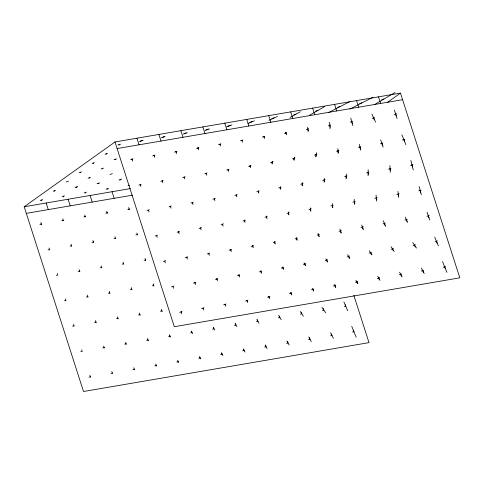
<?xml version="1.0" encoding="UTF-8"?>
<svg xmlns="http://www.w3.org/2000/svg" width="484" height="484" viewBox="0 0 484 484"><rect width="100%" height="100%" fill="white"/><g stroke="black" fill="none" stroke-linecap="round" stroke-linejoin="round"><path stroke-width="0.73" d="M368.058 175.74L368.197 169.678M324.153 182.153L324.262 178.312M346.006 178.838L346.326 174.101M280.206 188.814L280.357 186.679M302.125 185.475L302.367 182.504M206.184 173.901L206.269 173.254M115.398 238.697L115.482 238.049M315.417 156.822L316.651 152.738M293.219 160.01L294.925 157.07M137.141 235.012L137.662 234.214M227.916 170.217L228.46 169.418M72.6 326.246L74.106 325.944M89.443 178.148L89.691 177.809M271.349 163.193L272.873 161.402M249.605 166.647L250.7 165.474M41.352 200.551L41.981 199.952M54.42 191.192L54.849 190.793M353.804 295.264L369.008 342.63L83.514 391.502L24.2 206.759L114.992 141.963L400.486 93.091L459.8 277.834L174.307 326.706L114.992 141.963M42.507 199.65L40.196 200.503M55.478 190.393L53.167 191.247M68.444 181.137L66.139 181.99M81.415 171.881L79.11 172.734M94.386 162.624L92.075 163.477M107.357 153.368L105.046 154.221M120.328 144.111L118.017 144.964M64.469 195.893L62.158 196.74M77.44 186.636L75.129 187.483M90.405 177.38L88.1 178.227M103.376 168.123L101.071 168.97M116.348 158.867L114.036 159.714M142.29 140.354L139.979 141.207M86.43 192.13L84.119 192.983M99.395 182.873L97.09 183.726M112.367 173.617L110.062 174.47M130.704 159.659L133.015 158.806M164.251 136.591L161.94 137.444M108.392 188.373L106.081 189.226M121.357 179.116L119.052 179.969M152.666 155.896L154.977 155.049M186.213 132.834L183.902 133.687M174.627 152.139L176.938 151.286M208.174 129.077L205.863 129.924M138.878 185.106L141.183 184.259M196.589 148.382L198.9 147.529M230.13 125.314L227.825 126.167M160.839 181.349L163.144 180.496M218.55 144.619L220.861 143.772M252.091 121.557L249.786 122.41M182.801 177.592L185.106 176.739M240.512 140.862L242.823 140.009M274.053 117.8L271.748 118.647M147.045 210.558L149.356 209.705M204.762 173.829L207.067 172.976M262.473 137.099L264.784 136.252M296.014 114.036L293.709 114.889M169.007 206.795L171.318 205.948M226.718 170.072L229.029 169.218M284.435 133.342L286.746 132.489M317.976 110.279L315.671 111.126M190.968 203.038L193.279 202.185M248.679 166.308L250.99 165.461M155.219 236.004L157.53 235.157M306.396 129.585L308.707 128.732M339.937 106.516L337.626 107.369M212.93 199.281L215.241 198.428M270.641 162.551L272.952 161.698M177.18 232.247L179.491 231.394M328.358 125.822L330.663 124.975M361.899 102.759L359.588 103.612M234.891 195.518L237.202 194.671M292.602 158.794L294.913 157.941M199.142 228.49L201.453 227.637M350.319 122.065L352.624 121.212M383.86 99.002L381.549 99.849M256.853 191.761L259.164 190.908M163.386 261.457L165.697 260.604M387.515 102.348L400.486 93.091M314.564 155.031L316.875 154.184M221.103 224.727L223.408 223.874M372.281 118.308L374.586 117.455M278.814 187.998L281.125 187.151M185.348 257.694L187.659 256.847M336.525 151.274L338.836 150.421M243.065 220.97L245.37 220.117M394.242 114.545L396.547 113.692M300.776 184.241L303.087 183.388M207.309 253.937L209.62 253.084M358.487 147.511L360.798 146.664M265.026 217.207L267.331 216.354M171.56 286.903L173.871 286.05M322.737 180.484L325.048 179.631M229.271 250.18L231.582 249.327M380.448 143.754L382.759 142.901M286.988 213.45L289.293 212.597M193.521 283.146L195.832 282.293M344.699 176.721L347.01 175.873M251.232 246.417L253.543 245.563M402.41 139.997L404.721 139.144M308.943 209.687L311.254 208.84M215.483 279.383L217.794 278.536M366.66 172.963L368.971 172.11M273.194 242.659L275.505 241.806M179.727 312.355L182.038 311.502M330.905 205.93L333.216 205.077M237.444 275.626L239.755 274.773M388.622 169.2L390.927 168.353M295.155 238.896L297.466 238.049M201.689 308.592L204 307.745M352.866 202.173L355.177 201.32M259.406 271.869L261.717 271.016M410.583 165.443L412.888 164.59M317.117 235.139L319.428 234.286M223.65 304.835L225.961 303.982M374.828 198.41L377.139 197.563M281.367 268.106L283.678 267.253M339.078 231.382L341.389 230.529M245.612 301.072L247.923 300.225M396.789 194.653L399.1 193.8M303.329 264.349L305.634 263.496M361.04 227.619L363.351 226.766M267.573 297.315L269.884 296.462M418.751 190.89L421.062 190.043M325.29 260.586L327.595 259.739M383.001 223.862L385.312 223.009M289.535 293.558L291.846 292.705M347.252 256.829L349.557 255.976M404.963 220.099L407.274 219.252M311.496 289.795L313.807 288.948M369.213 253.071L371.518 252.218M426.924 216.342L429.235 215.489M333.458 286.038L335.769 285.185M391.175 249.308L393.48 248.455M355.419 282.275L357.73 281.428M413.136 245.551L415.441 244.698M377.381 278.518L379.692 277.665M435.092 241.794L437.403 240.941M399.342 274.761L401.653 273.908M421.304 270.998L423.615 270.151M443.265 267.241L445.576 266.388M75.982 187.647L77.21 186.824M119.935 180.096L121.103 179.334M98.058 183.799L99.057 183.152M106.135 154.196L106.897 153.743M374.265 104.78L395.017 92.498M118.895 145.061L120.074 144.365M309.718 115.113L324.558 106.643M290.049 117.545L300.304 111.731M115.089 159.684L115.93 159.242M328.491 112.597L349.708 101.64M349.769 109.118L373.013 97.266M268.989 120.377L277.441 116.414M139.779 141.667L143.113 140.239M248.062 123.505L254.445 120.812M161.735 137.88L165.08 136.512M93.267 163.338L93.829 163.114M183.509 134.159L187.229 132.707M226.724 126.905L231.86 124.926M205.216 130.468L209.445 128.883M117.11 148.564L402.603 99.692M80.411 172.51L80.743 172.455M128.042 185.463L129.512 185.215M24.2 206.759L130.347 188.591M26.317 213.359L132.465 195.185M39.918 224.455L41.382 224.201L40.856 222.555M61.879 220.692L63.343 220.444L62.817 218.792M83.841 216.935L85.305 216.681L84.779 215.035M105.802 213.172L107.267 212.924L106.74 211.272M127.764 209.415L129.228 209.167L128.702 207.515M48.085 249.901L49.556 249.653L49.023 248.002M70.047 246.144L71.517 245.89L70.985 244.245M92.008 242.381L93.479 242.133L92.946 240.481M113.97 238.624L115.44 238.37L114.908 236.724M135.931 234.867L137.402 234.613L136.869 232.961M56.259 275.354L57.723 275.1L57.197 273.448M78.22 271.591L79.685 271.342L79.158 269.691M100.182 267.833L101.646 267.579L101.12 265.928M122.143 264.07L123.608 263.822L123.081 262.171M144.105 260.313L145.569 260.059L145.043 258.414M64.426 300.8L65.939 300.576M86.388 297.043L87.858 296.789L87.326 295.137M108.349 293.28L109.82 293.032L109.287 291.38M130.311 289.523L131.781 289.269M152.272 285.766L153.743 285.512L153.21 283.86M94.562 322.489L96.026 322.241L95.499 320.589M116.523 318.732L117.987 318.478L117.461 316.832M138.484 314.969L139.949 314.721L139.422 313.069M160.446 311.212L161.91 310.958L161.384 309.312M80.767 351.699L82.238 351.444L81.711 349.799M102.729 347.942L104.199 347.687L103.673 346.036M124.69 344.178L126.161 343.93L125.628 342.279M146.652 340.421L148.122 340.167L147.59 338.522M168.613 336.664L170.084 336.41L169.551 334.759M190.575 332.901L192.045 332.653L191.513 331.002M212.536 329.144L214.007 328.89L213.474 327.244M234.498 325.381L235.968 325.133L235.436 323.481M256.459 321.624L257.93 321.37L257.397 319.724M278.421 317.867L279.891 317.613L279.359 315.961M300.382 314.104L301.853 313.856L301.32 312.204M322.344 310.347L323.814 310.093L323.282 308.447M344.305 306.59L345.776 306.336L345.243 304.684M88.941 377.151L90.411 376.897L89.879 375.245M110.903 373.388L112.373 373.14L111.84 371.488M132.864 369.631L134.334 369.377L133.802 367.731M154.826 365.868L156.29 365.62L155.763 363.968M176.787 362.111L178.251 361.857L177.725 360.211M198.749 358.354L200.213 358.099L199.686 356.448M220.71 354.591L222.174 354.342L221.648 352.691M242.672 350.833L244.136 350.579L243.609 348.934M264.633 347.07L266.097 346.822L265.571 345.171M286.589 343.313L288.059 343.059L287.532 341.414M308.55 339.556L310.02 339.302L309.494 337.657M330.511 335.793L331.982 335.545L331.455 333.893M352.473 332.036L353.943 331.782L353.417 330.136M102.293 168.765L102.777 168.68M219.325 144.432L220.71 144.311M128.538 209.227L129.924 209.106M241.268 140.62L242.696 140.602M197.411 148.116L198.7 148.146M106.619 212.906L107.914 212.942M175.583 151.74L176.606 152.036M84.797 216.536L85.813 216.832M263.308 136.548L264.573 137.153M62.853 220.202L63.84 220.686M153.646 155.406L154.626 155.89M107.194 188.627L107.902 189.317M131.805 159L132.543 159.811M41.019 223.796L41.751 224.606M194.762 282.626L195.215 283.158M103.975 347.421L104.423 347.954M125.876 343.592L126.445 344.263M216.669 278.796L217.231 279.468M112.203 372.922L112.536 373.352M202.996 308.127L203.328 308.562M49.392 249.429L49.719 249.871M140.178 184.634L140.511 185.076M238.527 274.851L239.296 275.898M147.735 339.641L148.503 340.7M290.448 292.524L291.562 294.091M199.662 357.313L200.769 358.886M412.725 242.526L416.482 248.068M321.933 307.328L325.69 312.864M191.422 331.734L192.668 333.573M282.214 266.932L283.455 268.777M224.915 304.273L225.326 304.896M391.072 246.677L394.212 251.444M300.28 311.478L303.42 316.233M162.11 180.798L162.503 181.397M71.323 245.594L71.711 246.187M134.122 369.062L134.54 369.691M304.043 262.915L305.549 265.274M213.25 327.71L214.757 330.07M79.479 271.01L79.896 271.669M285.348 132.217L286.455 133.965M170.271 206.22L170.683 206.874M278.572 315.514L281.204 319.712M369.371 250.724L371.99 254.911M221.46 353.199L222.888 355.48M177.876 361.258L178.632 362.462M312.253 288.397L313.68 290.69M268.668 296.462L269.419 297.666M260.434 270.895L261.312 272.335M169.642 335.69L170.525 337.13M246.786 300.322L247.384 301.326M117.757 318.091L118.217 318.865M325.871 258.849L327.644 261.826M208.55 253.301L209.009 254.07M235.085 323.651L236.845 326.615M155.993 365.111L156.592 366.122M347.627 254.717L349.811 258.438M256.835 319.513L259.019 323.233M334.081 284.32L335.775 287.248M243.295 349.121L244.983 352.043M85.378 192.372L85.795 193.092M286.945 341.087L289.172 345.038M377.744 276.285L379.958 280.248M399.548 272.177L402.077 276.842M308.756 336.961L311.291 341.644M355.934 280.248L357.845 283.799M192.251 202.433L192.626 203.141M265.147 345.05L267.053 348.595M101.458 267.228L101.84 267.93M421.346 267.985L424.202 273.514M186.649 257.113L186.993 257.778M330.56 332.78L333.403 338.304M95.856 321.902L96.201 322.574M230.487 249.411L231.001 250.44M139.695 314.207L140.209 315.235M184.12 177.041L184.41 177.634M93.333 241.831L93.624 242.43M87.707 296.468L88.009 297.109M178.499 231.679L178.796 232.314M371.912 114.109L375.578 121.998M405.259 217.225L407.601 222.471M200.436 227.837L200.781 228.636M109.65 292.632L109.989 293.425M434.699 237.136L438.431 245.945M343.906 301.931L347.639 310.74M383.31 220.789L385.633 226.433M252.412 245.448L252.999 246.882M161.62 310.238L162.207 311.684M123.438 263.399L123.783 264.24M401.895 134.848L405.864 144.637M442.545 261.596L446.926 272.383M351.753 326.391L356.133 337.179M214.224 198.603L214.569 199.456M361.687 225.036L363.333 229.7M380.648 139.846L383.189 147.16M427.045 212.18L429.738 220.002M274.331 241.401L274.997 243.416M222.404 223.971L222.731 224.981M395.706 114.297L396.239 115.942M403.88 139.743L404.406 141.395M412.047 165.189L412.58 166.841M420.221 190.642L420.753 192.287M428.394 216.088L428.921 217.739M436.562 241.54L437.094 243.192M444.736 266.986L445.262 268.638M378.524 96.848L380.642 103.449M373.745 118.054L374.277 119.705M381.918 143.5L382.445 145.152M390.092 168.952L390.618 170.598M398.259 194.399L398.792 196.05M406.433 219.851L406.959 221.497M414.6 245.297L415.133 246.949M422.774 270.75L423.3 272.395M356.563 100.612L358.68 107.206M351.783 121.811L352.316 123.462M359.957 147.263L360.483 148.909M368.13 172.709L368.657 174.361M376.298 198.162L376.83 199.807M384.471 223.608L384.998 225.26M392.639 249.06L393.171 250.706M400.812 274.507L401.339 276.158M334.601 104.369L336.719 110.969M329.822 125.574L330.354 127.219M337.995 151.02L338.528 152.672M346.169 176.472L346.695 178.118M354.336 201.919L354.869 203.57M362.51 227.371L363.036 229.017M370.677 252.817L371.21 254.469M378.851 278.27L379.377 279.915M312.64 108.132L314.757 114.726M307.866 129.331L308.393 130.982M316.034 154.783L316.566 156.429M324.207 180.229L324.734 181.881M332.375 205.682L332.907 207.327M340.548 231.128L341.075 232.78M348.716 256.574L349.248 258.226M356.889 282.027L357.422 283.678M290.678 111.889L292.796 118.489M285.905 133.094L286.431 134.74M294.072 158.54L294.605 160.192M302.246 183.987L302.772 185.638M310.413 209.439L310.946 211.091M318.587 234.885L319.113 236.537M326.754 260.338L327.287 261.989M334.928 285.784L335.46 287.435M268.717 115.646L270.834 122.246M263.943 136.851L264.47 138.503M272.111 162.297L272.643 163.949M280.284 187.75L280.811 189.395M288.452 213.196L288.984 214.848M296.625 238.648L297.152 240.294M304.799 264.095L305.325 265.746M312.966 289.547L313.499 291.193M246.755 119.409L248.873 126.003M241.982 140.608L242.508 142.26M250.149 166.06L250.682 167.706M258.323 191.507L258.849 193.158M266.49 216.959L267.023 218.605M274.664 242.405L275.196 244.057M282.837 267.858L283.364 269.503M291.005 293.304L291.537 294.956M224.794 123.166L226.911 129.766M220.02 144.371L220.547 146.017M228.188 169.817L228.72 171.469M236.361 195.27L236.888 196.915M244.529 220.716L245.061 222.368M252.702 246.168L253.235 247.814M260.876 271.615L261.402 273.266M269.043 297.067L269.576 298.713M202.832 126.929L204.95 133.523M198.059 148.128L198.585 149.78M206.226 173.581L206.759 175.226M214.4 199.027L214.926 200.678M222.567 224.479L223.1 226.125M230.741 249.925L231.273 251.577M238.914 275.378L239.441 277.023M247.082 300.824L247.614 302.476M180.871 130.686L182.988 137.287M176.097 151.885L176.624 153.537M184.265 177.338L184.797 178.989M192.438 202.79L192.965 204.436M200.612 228.236L201.138 229.888M208.779 253.689L209.312 255.334M216.953 279.135L217.479 280.787M225.121 304.581L225.653 306.233M158.909 134.443L161.033 141.044M154.136 155.648L154.662 157.3M162.303 181.095L162.836 182.746M170.477 206.547L171.009 208.199M178.65 231.993L179.177 233.645M186.818 257.446L187.35 259.097M194.992 282.892L195.518 284.544M203.159 308.344L203.691 309.99M136.948 138.206L139.071 144.801M132.174 159.405L132.701 161.057M140.342 184.858L140.874 186.503M148.515 210.304L149.048 211.956M156.689 235.756L157.215 237.402M164.856 261.203L165.389 262.854M173.03 286.655L173.556 288.301M181.197 312.101L181.73 313.753M112.046 191.718L114.163 198.319M131.249 287.623L131.944 289.777M90.085 195.482L92.202 202.076M68.123 199.239L70.24 205.839M46.161 203.002L48.279 209.596M65.364 298.9L65.897 300.546M73.538 324.347L74.07 325.998M296.226 237.402L297.019 239.895M394.375 110.037L397.043 118.55M339.907 229.071L341.184 233.185M318.091 233.288L319.083 236.482M419.102 186.618L421.34 194.665M350.767 118.084L352.806 125.544M359.195 144.292L360.719 150.234M410.849 160.422L413.251 169.957M244.366 220.045L244.698 221.394M153.579 284.828L153.9 286.195M63.543 196.074L63.713 196.909M236.265 194.731L236.458 195.802M145.478 259.521L145.666 260.604M90.369 376.649L90.454 377.145M181.155 311.853L181.24 312.349M307.63 127.256L308.096 131.412M266.388 216.027L266.599 217.885M397.963 191.458L398.556 197.339M376.062 195.191L376.54 201.132M354.185 199.354L354.488 204.484M329.628 122.325L330.021 128.823M389.898 165.582L390.279 172.322M288.385 211.938L288.524 214.46M332.278 203.601L332.478 207.757M310.347 207.866L310.486 211.012M337.905 148.594L338.086 153.452M258.299 190.775L258.341 192.239"/></g></svg>
